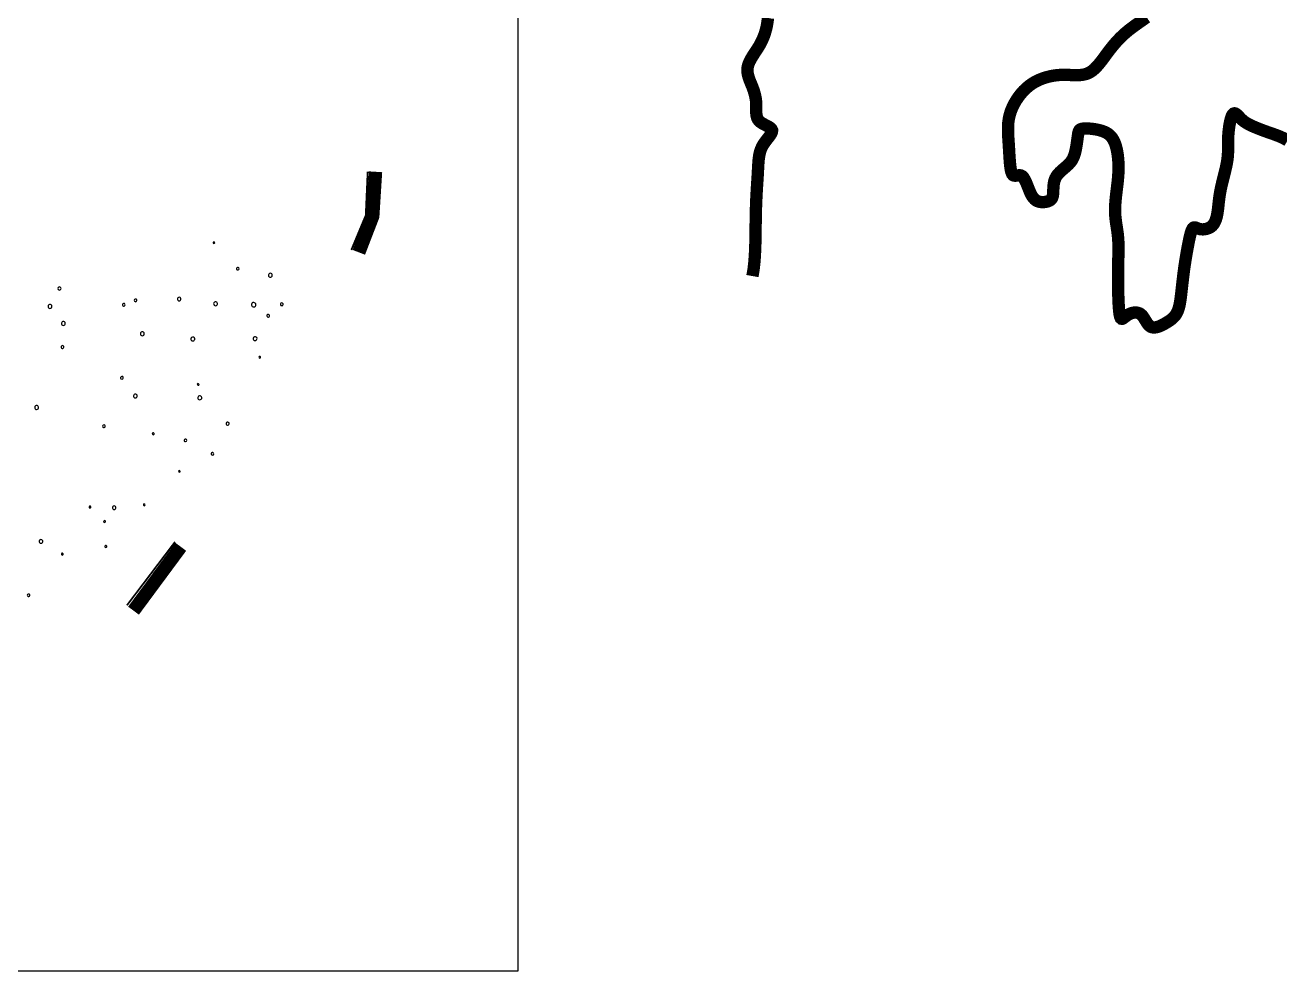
# Model space of a CAD drawing. Extents: x 13573007 to 22079938, y 2388446 to 8397471.
# Drawn here: x 14716112 to 16551372, y 2388446 to 3772441 of the extents above; entities that cross this region are included whole.
import ezdxf

# ---------------------------------------------------------------- set-up
doc = ezdxf.new("R2010")
doc.units = 0
doc.header["$MEASUREMENT"] = 0
doc.linetypes.add('ACAD_ISO10W100', pattern=[18.5, 12, -3, 0.5, -3])
for name, color, linetype in [('BOUNDY', 13, 'CONTINUOUS'), ('TUKUANG', 7, 'CONTINUOUS'), ('海岸线', 5, 'CONTINUOUS'), ('边界', 7, 'CONTINUOUS')]:
    doc.layers.add(name, color=color, linetype=linetype)

msp = doc.modelspace()

# ---------------------------------------------------------------- linework, layer by layer
at = {"layer": 'BOUNDY', "linetype": 'Continuous', "ltscale": 5, "const_width": 18050, "flags": 128}
for points in [[(15802518, 3782496), (15802178, 3778988), (15801685, 3775436), (15801048, 3771842), (15800269, 3768208), (15799338, 3764538), (15798239, 3760834), (15796959, 3757097), (15795482, 3753332), (15793794, 3749539), (15791880, 3745721), (15789725, 3741882), (15787336, 3738023), (15784804, 3734153), (15782243, 3730277), (15779765, 3726404), (15777484, 3722541), (15775513, 3718695), (15773964, 3714873), (15772951, 3711083), (15772551, 3707332), (15772702, 3703623), (15773305, 3699958), (15774261, 3696339), (15775474, 3692770), (15776843, 3689252), (15778272, 3685788), (15779661, 3682380), (15780928, 3679029), (15782052, 3675725), (15783029, 3672455), (15783854, 3669207), (15784522, 3665969), (15785027, 3662729), (15785365, 3659474), (15785532, 3656191), (15785539, 3652879), (15785476, 3649572), (15785447, 3646314), (15785558, 3643149), (15785915, 3640122), (15786623, 3637276), (15787788, 3634657), (15789516, 3632307), (15791858, 3630252), (15794649, 3628438), (15797672, 3626790), (15800707, 3625236), (15803536, 3623701), (15805939, 3622113), (15807699, 3620397), (15808596, 3618479), (15808482, 3616301), (15807482, 3613860), (15805795, 3611169), (15803616, 3608239), (15801143, 3605084), (15798571, 3601715), (15796097, 3598145), (15793919, 3594385), (15792187, 3590444), (15790875, 3586309), (15789912, 3581963), (15789227, 3577389), (15788749, 3572569), (15788405, 3567486), (15788125, 3562123), (15787838, 3556464), (15787488, 3550481), (15787083, 3544112), (15786646, 3537287), (15786200, 3529934), (15785769, 3521982), (15785376, 3513360), (15785045, 3503996), (15784798, 3493820), (15784642, 3482819), (15784514, 3471222), (15784335, 3459315), (15784025, 3447387), (15783503, 3435723), (15782690, 3424612), (15781505, 3414341), (15779870, 3405196)], [(16562577, 3603559), (16559326, 3605489), (16556025, 3607216), (16552685, 3608770), (16549315, 3610185), (16545926, 3611492), (16542527, 3612722), (16539128, 3613908), (16535738, 3615082), (16532370, 3616270), (16529042, 3617472), (16525772, 3618684), (16522581, 3619901), (16519488, 3621118), (16516514, 3622330), (16513676, 3623532), (16510996, 3624720), (16508487, 3625892), (16506138, 3627067), (16503931, 3628266), (16501849, 3629512), (16499876, 3630827), (16497993, 3632233), (16496184, 3633751), (16494432, 3635405), (16492722, 3637187), (16491057, 3638980), (16489441, 3640635), (16487879, 3642005), (16486376, 3642942), (16484937, 3643301), (16483567, 3642933), (16482270, 3641690), (16481054, 3639479), (16479928, 3636410), (16478905, 3632649), (16477998, 3628360), (16477219, 3623708), (16476580, 3618857), (16476093, 3613971), (16475770, 3609216), (16475613, 3604715), (16475574, 3600430), (16475593, 3596282), (16475613, 3592193), (16475574, 3588085), (16475417, 3583878), (16475082, 3579495), (16474512, 3574856), (16473668, 3569910), (16472592, 3564708), (16471350, 3559329), (16470004, 3553853), (16468619, 3548356), (16467259, 3542919), (16465987, 3537619), (16464867, 3532535), (16463947, 3527728), (16463206, 3523192), (16462608, 3518901), (16462115, 3514831), (16461691, 3510957), (16461299, 3507256), (16460903, 3503701), (16460464, 3500270), (16459949, 3496945), (16459334, 3493746), (16458595, 3490698), (16457712, 3487830), (16456661, 3485168), (16455422, 3482740), (16453971, 3480571), (16452286, 3478690), (16450360, 3477117), (16448237, 3475845), (16445976, 3474864), (16443637, 3474159), (16441278, 3473720), (16438959, 3473534), (16436738, 3473589), (16434674, 3473871), (16432812, 3474355), (16431145, 3474952), (16429650, 3475558), (16428305, 3476071), (16427087, 3476388), (16425975, 3476405), (16424947, 3476020), (16423980, 3475128), (16423055, 3473656), (16422165, 3471636), (16421304, 3469129), (16420468, 3466198), (16419651, 3462904), (16418849, 3459307), (16418057, 3455470), (16417270, 3451454), (16416485, 3447312), (16415704, 3443067), (16414933, 3438733), (16414177, 3434326), (16413441, 3429860), (16412729, 3425350), (16412047, 3420810), (16411399, 3416256), (16410789, 3411701), (16410213, 3407158), (16409667, 3402640), (16409145, 3398159), (16408643, 3393727), (16408156, 3389356), (16407678, 3385059), (16407206, 3380848), (16406730, 3376737), (16406229, 3372746), (16405680, 3368897), (16405056, 3365213), (16404335, 3361716), (16403490, 3358427), (16402499, 3355369), (16401335, 3352564), (16399979, 3350024), (16398429, 3347722), (16396687, 3345622), (16394756, 3343686), (16392638, 3341878), (16390336, 3340160), (16387853, 3338497), (16385189, 3336851), (16382359, 3335207), (16379410, 3333636), (16376403, 3332232), (16373395, 3331089), (16370446, 3330299), (16367616, 3329956), (16364962, 3330154), (16362544, 3330984), (16360400, 3332498), (16358482, 3334572), (16356721, 3337039), (16355048, 3339732), (16353395, 3342483), (16351693, 3345126), (16349873, 3347495), (16347867, 3349421), (16345626, 3350776), (16343192, 3351575), (16340624, 3351874), (16337986, 3351726), (16335337, 3351185), (16332740, 3350305), (16330257, 3349141), (16327947, 3347745), (16325862, 3346202), (16323999, 3344711), (16322349, 3343499), (16320897, 3342796), (16319632, 3342829), (16318541, 3343827), (16317613, 3346018), (16316834, 3349631), (16316194, 3354807), (16315681, 3361337), (16315286, 3368929), (16315000, 3377287), (16314811, 3386115), (16314711, 3395121), (16314690, 3404009), (16314738, 3412484), (16314841, 3420314), (16314974, 3427507), (16315106, 3434136), (16315209, 3440271), (16315254, 3445984), (16315209, 3451346), (16315047, 3456428), (16314738, 3461301), (16314265, 3466030), (16313666, 3470657), (16312994, 3475214), (16312300, 3479738), (16311635, 3484261), (16311052, 3488819), (16310601, 3493445), (16310334, 3498175), (16310289, 3503030), (16310443, 3507983), (16310758, 3512994), (16311199, 3518026), (16311729, 3523038), (16312310, 3527991), (16312906, 3532846), (16313480, 3537563), (16313999, 3542116), (16314449, 3546526), (16314821, 3550828), (16315105, 3555057), (16315290, 3559247), (16315367, 3563431), (16315326, 3567645), (16315157, 3571923), (16314851, 3576283), (16314397, 3580677), (16313786, 3585041), (16313008, 3589312), (16312053, 3593426), (16310911, 3597320), (16309573, 3600928), (16308028, 3604188), (16306269, 3607051), (16304300, 3609537), (16302123, 3611679), (16299746, 3613511), (16297171, 3615068), (16294405, 3616385), (16291453, 3617496), (16288318, 3618434), (16285019, 3619230), (16281622, 3619888), (16278204, 3620408), (16274846, 3620791), (16271626, 3621037), (16268622, 3621145), (16265912, 3621116), (16263576, 3620949), (16261669, 3620638), (16260156, 3620150), (16258976, 3619446), (16258072, 3618487), (16257384, 3617233), (16256853, 3615645), (16256421, 3613684), (16256028, 3611311), (16255623, 3608509), (16255189, 3605353), (16254716, 3601942), (16254193, 3598374), (16253612, 3594747), (16252961, 3591159), (16252232, 3587708), (16251415, 3584494), (16250499, 3581589), (16249475, 3578974), (16248334, 3576605), (16247064, 3574437), (16245657, 3572426), (16244102, 3570528), (16242390, 3568699), (16240512, 3566895), (16238468, 3565076), (16236308, 3563228), (16234095, 3561341), (16231889, 3559405), (16229751, 3557409), (16227744, 3555345), (16225929, 3553203), (16224366, 3550972), (16223102, 3548648), (16222116, 3546251), (16221370, 3543805), (16220828, 3541334), (16220453, 3538863), (16220209, 3536417), (16220058, 3534020), (16219963, 3531697), (16219888, 3529469), (16219796, 3527349), (16219650, 3525347), (16219413, 3523473), (16219048, 3521737), (16218518, 3520147), (16217787, 3518715), (16216818, 3517450), (16215586, 3516359), (16214118, 3515443), (16212454, 3514699), (16210632, 3514124), (16208693, 3513716), (16206675, 3513472), (16204617, 3513391), (16202560, 3513469), (16200536, 3513714), (16198553, 3514170), (16196615, 3514891), (16194723, 3515931), (16192881, 3517344), (16191090, 3519185), (16189353, 3521507), (16187673, 3524364), (16186047, 3527768), (16184459, 3531562), (16182885, 3535548), (16181304, 3539527), (16179693, 3543300), (16178031, 3546667), (16176295, 3549430), (16174463, 3551391), (16172525, 3552428), (16170518, 3552736), (16168492, 3552588), (16166495, 3552255), (16164577, 3552011), (16162787, 3552127), (16161173, 3552877), (16159786, 3554533), (16158658, 3557294), (16157764, 3561064), (16157062, 3565674), (16156509, 3570954), (16156065, 3576735), (16155687, 3582847), (16155334, 3589121), (16154963, 3595388), (16154553, 3601510), (16154157, 3607478), (16153850, 3613313), (16153705, 3619037), (16153796, 3624673), (16154196, 3630242), (16154980, 3635768), (16156221, 3641271), (16157971, 3646761), (16160198, 3652192), (16162848, 3657505), (16165866, 3662641), (16169199, 3667542), (16172792, 3672148), (16176592, 3676401), (16180544, 3680240), (16184598, 3683625), (16188721, 3686572), (16192884, 3689116), (16197056, 3691292), (16201208, 3693134), (16205312, 3694677), (16209337, 3695955), (16213253, 3697001), (16217043, 3697848), (16220726, 3698514), (16224336, 3699012), (16227905, 3699358), (16231463, 3699567), (16235044, 3699653), (16238678, 3699631), (16242399, 3699516), (16246226, 3699334), (16250137, 3699162), (16254097, 3699088), (16258072, 3699201), (16262027, 3699589), (16265929, 3700340), (16269741, 3701544), (16273431, 3703287), (16276974, 3705629), (16280386, 3708515), (16283696, 3711857), (16286929, 3715569), (16290113, 3719567), (16293275, 3723763), (16296442, 3728073), (16299641, 3732409), (16302901, 3736701), (16306259, 3740937), (16309754, 3745118), (16313427, 3749248), (16317316, 3753329), (16321460, 3757364), (16325900, 3761354), (16330673, 3765302), (16335783, 3769206), (16341085, 3773041), (16346397, 3776778), (16351536, 3780387), (16356322, 3783839)]]:
    msp.add_lwpolyline(points, dxfattribs=at)
at = {"layer": 'BOUNDY', "linetype": 'Continuous', "const_width": 19656}
for points in [[(15204159, 3439934), (15224518, 3492781), (15228598, 3557796)], [(14874703, 2915595), (14943827, 3009073)]]:
    msp.add_lwpolyline(points, dxfattribs=at)
at = {"layer": 'TUKUANG'}
msp.add_lwpolyline([(13573007, 2388446), (15437310, 2388446), (15437310, 4175276), (13573007, 4175276)], close=True, dxfattribs=at)
at = {"layer": '海岸线', "color": 5}
for points in [[(14993671, 3453990), (14993159, 3455018), (14992030, 3455229), (14991182, 3454455), (14991289, 3453311), (14992266, 3452707), (14993336, 3453123), (14993671, 3453990)], [(15029097, 3415989), (15028741, 3417105), (15027806, 3417811), (15026635, 3417847), (15025658, 3417199), (15025236, 3416107), (15025522, 3414970), (15026412, 3414209), (15027579, 3414101), (15028593, 3414688), (15029097, 3415989)], [(15077403, 3405039), (15077704, 3406182), (15077520, 3407350), (15076882, 3408345), (15075899, 3409001), (15074735, 3409206), (15073586, 3408927), (15072647, 3408209), (15072074, 3407175), (15071966, 3405998), (15072339, 3404877), (15073131, 3403999), (15074209, 3403514), (15075391, 3403503), (15076478, 3403967), (15077403, 3405039)], [(14764374, 3385716), (14765254, 3384934), (14766405, 3384684), (14767531, 3385031), (14768341, 3385885), (14768629, 3387027), (14768319, 3388163), (14767492, 3389001), (14766361, 3389326), (14765215, 3389054), (14764350, 3388255), (14763988, 3387135), (14764374, 3385716)], [(14753842, 3358149), (14754769, 3358884), (14755322, 3359928), (14755409, 3361107), (14755016, 3362222), (14754208, 3363084), (14753121, 3363550), (14751939, 3363540), (14750861, 3363056), (14750067, 3362180), (14749693, 3361058), (14749800, 3359881), (14750371, 3358846), (14751310, 3358128), (14752458, 3357847), (14753842, 3358149)], [(14860988, 3361241), (14861948, 3361917), (14862374, 3363010), (14862127, 3364157), (14861288, 3364978), (14860135, 3365199), (14859052, 3364748), (14858398, 3363773), (14858390, 3362600), (14859030, 3361616), (14860107, 3361150), (14860988, 3361241)], [(14879667, 3369614), (14879312, 3370731), (14878376, 3371437), (14877205, 3371472), (14876229, 3370825), (14875806, 3369732), (14876092, 3368596), (14876983, 3367834), (14878150, 3367727), (14879164, 3368314), (14879667, 3369614)], [(14944076, 3370902), (14944101, 3372082), (14943611, 3373157), (14942705, 3373913), (14941560, 3374201), (14940403, 3373965), (14939463, 3373251), (14938926, 3372200), (14938897, 3371019), (14939383, 3369943), (14940287, 3369184), (14941430, 3368891), (14942588, 3369124), (14943530, 3369835), (14944076, 3370902)], [(14996000, 3362148), (14996926, 3362883), (14997480, 3363927), (14997567, 3365106), (14997174, 3366221), (14996365, 3367083), (14995279, 3367549), (14994097, 3367539), (14993018, 3367055), (14992225, 3366179), (14991851, 3365057), (14991958, 3363880), (14992529, 3362845), (14993468, 3362127), (14994616, 3361846), (14996000, 3362148)], [(15049708, 3359953), (15050891, 3359933), (15052005, 3360335), (15052904, 3361106), (15053471, 3362145), (15053633, 3363318), (15053368, 3364472), (15052711, 3365457), (15051748, 3366146), (15050603, 3366448), (15049425, 3366324), (15048368, 3365791), (15047569, 3364917), (15047131, 3363817), (15047112, 3362633), (15047514, 3361520), (15048285, 3360621), (15049708, 3359953)], [(15090929, 3361885), (15092103, 3361850), (15093100, 3362469), (15093591, 3363535), (15093412, 3364695), (15092622, 3365563), (15091485, 3365852), (15090377, 3365465), (15089666, 3364531), (15089589, 3363360), (15090170, 3362341), (15090929, 3361885)], [(15073539, 3346427), (15073574, 3347600), (15072955, 3348597), (15071889, 3349088), (15070729, 3348909), (15069861, 3348119), (15069572, 3346982), (15069959, 3345874), (15070893, 3345163), (15072064, 3345086), (15073083, 3345667), (15073539, 3346427)], [(14773393, 3333267), (14774319, 3334002), (14774872, 3335046), (14774960, 3336225), (14774566, 3337339), (14773758, 3338202), (14772671, 3338668), (14771489, 3338658), (14770411, 3338174), (14769618, 3337297), (14769243, 3336176), (14769351, 3334999), (14769922, 3333964), (14770860, 3333246), (14772008, 3332965), (14773393, 3333267)], [(14888917, 3318160), (14889844, 3318894), (14890397, 3319939), (14890484, 3321118), (14890091, 3322232), (14889283, 3323095), (14888196, 3323561), (14887014, 3323551), (14885936, 3323067), (14885143, 3322190), (14884768, 3321069), (14884875, 3319892), (14885446, 3318857), (14886385, 3318139), (14887533, 3317858), (14888917, 3318160)], [(14962676, 3310607), (14963602, 3311341), (14964155, 3312385), (14964243, 3313564), (14963849, 3314679), (14963041, 3315542), (14961954, 3316007), (14960772, 3315997), (14959694, 3315513), (14958901, 3314637), (14958526, 3313516), (14958634, 3312338), (14959205, 3311303), (14960143, 3310585), (14961291, 3310304), (14962676, 3310607)], [(15053763, 3311051), (15054689, 3311785), (15055242, 3312830), (15055329, 3314009), (15054936, 3315123), (15054128, 3315986), (15053041, 3316451), (15051859, 3316441), (15050781, 3315957), (15049988, 3315081), (15049613, 3313960), (15049720, 3312783), (15050292, 3311748), (15051230, 3311029), (15052378, 3310748), (15053763, 3311051)], [(14770171, 3299408), (14771344, 3299373), (14772342, 3299992), (14772832, 3301058), (14772653, 3302218), (14771864, 3303086), (14770726, 3303375), (14769618, 3302988), (14768908, 3302054), (14768830, 3300883), (14769412, 3299864), (14770171, 3299408)], [(15059369, 3285238), (15060397, 3285750), (15060608, 3286879), (15059834, 3287727), (15058690, 3287621), (15058086, 3286644), (15058502, 3285573), (15059369, 3285238)], [(14858298, 3254260), (14859294, 3254905), (14859785, 3255971), (14859606, 3257131), (14858817, 3258000), (14857679, 3258288), (14856571, 3257902), (14855860, 3256968), (14855783, 3255797), (14856365, 3254777), (14858298, 3254260)], [(14878698, 3227073), (14879624, 3227808), (14880178, 3228852), (14880265, 3230031), (14879871, 3231145), (14879063, 3232008), (14877977, 3232474), (14876795, 3232464), (14875716, 3231980), (14874923, 3231103), (14874549, 3229982), (14874656, 3228805), (14875227, 3227770), (14876166, 3227052), (14877314, 3226771), (14878698, 3227073)], [(14970484, 3246592), (14969972, 3247620), (14968843, 3247831), (14967994, 3247057), (14968101, 3245913), (14969078, 3245309), (14970149, 3245725), (14970484, 3246592)], [(14734292, 3210189), (14735218, 3210923), (14735772, 3211968), (14735859, 3213146), (14735465, 3214261), (14734657, 3215124), (14733571, 3215589), (14732389, 3215579), (14731310, 3215095), (14730517, 3214219), (14730142, 3213098), (14730250, 3211921), (14730821, 3210886), (14731760, 3210167), (14732908, 3209886), (14734292, 3210189)], [(14972895, 3224407), (14973821, 3225142), (14974375, 3226186), (14974462, 3227365), (14974069, 3228480), (14973260, 3229342), (14972174, 3229808), (14970992, 3229798), (14969913, 3229314), (14969120, 3228437), (14968746, 3227316), (14968853, 3226139), (14969424, 3225104), (14970363, 3224386), (14971511, 3224105), (14972895, 3224407)], [(14833292, 3184759), (14833327, 3185932), (14832708, 3186930), (14831642, 3187420), (14830482, 3187241), (14829614, 3186452), (14829325, 3185314), (14829712, 3184206), (14830646, 3183496), (14831817, 3183419), (14832836, 3184000), (14833292, 3184759)], [(14904787, 3173810), (14904845, 3174965), (14904034, 3175791), (14902878, 3175754), (14902122, 3174878), (14902254, 3173728), (14903189, 3173047), (14904324, 3173273), (14904787, 3173810)], [(15014282, 3187980), (15014666, 3189093), (15014454, 3190251), (15013701, 3191157), (15012601, 3191577), (15011436, 3191403), (15010507, 3190680), (15010051, 3189595), (15010186, 3188425), (15010878, 3187472), (15011948, 3186981), (15013122, 3187077), (15014282, 3187980)], [(14952449, 3164792), (14952094, 3165909), (14951159, 3166615), (14949988, 3166651), (14949011, 3166003), (14948588, 3164910), (14948875, 3163774), (14949765, 3163012), (14950932, 3162905), (14951946, 3163492), (14952449, 3164792)], [(14992061, 3145148), (14991706, 3146264), (14990771, 3146970), (14989600, 3147006), (14988623, 3146358), (14988200, 3145265), (14988487, 3144129), (14989377, 3143367), (14990544, 3143260), (14991558, 3143847), (14992061, 3145148)], [(14943110, 3119384), (14942598, 3120412), (14941469, 3120623), (14940621, 3119849), (14940727, 3118705), (14941704, 3118101), (14942775, 3118517), (14943110, 3119384)], [(14812359, 3066568), (14812417, 3067724), (14811607, 3068549), (14810451, 3068512), (14809695, 3067636), (14809827, 3066487), (14810762, 3065806), (14811896, 3066032), (14812359, 3066568)], [(14843755, 3065571), (14844289, 3064518), (14845226, 3063800), (14846382, 3063560), (14847528, 3063844), (14848437, 3064597), (14848930, 3065669), (14848910, 3066850), (14848380, 3067905), (14847445, 3068626), (14846290, 3068870), (14845143, 3068590), (14844231, 3067840), (14843734, 3066769), (14843755, 3065571)], [(14891583, 3070433), (14891071, 3071461), (14889942, 3071672), (14889093, 3070897), (14889200, 3069754), (14890177, 3069150), (14891247, 3069566), (14891583, 3070433)], [(14833614, 3046601), (14832725, 3047341), (14831578, 3047188), (14830914, 3046241), (14831161, 3045111), (14832160, 3044527), (14833266, 3044866), (14833766, 3045909), (14833614, 3046601)], [(14736672, 3016250), (14737206, 3015197), (14738143, 3014480), (14739299, 3014239), (14740445, 3014524), (14741354, 3015276), (14741848, 3016349), (14741827, 3017529), (14741297, 3018584), (14740362, 3019305), (14739207, 3019550), (14738060, 3019270), (14737148, 3018520), (14736651, 3017449), (14736672, 3016250)], [(14835456, 3008984), (14835515, 3010139), (14834704, 3010965), (14833548, 3010928), (14832792, 3010052), (14832924, 3008903), (14833859, 3008221), (14834994, 3008448), (14835456, 3008984)], [(14771781, 2997650), (14771840, 2998806), (14771029, 2999631), (14769873, 2999594), (14769117, 2998718), (14769249, 2997569), (14770184, 2996888), (14771318, 2997114), (14771781, 2997650)], [(14723152, 2938072), (14722797, 2939188), (14721862, 2939894), (14720691, 2939930), (14719714, 2939282), (14719291, 2938189), (14719578, 2937053), (14720468, 2936292), (14721635, 2936185), (14722650, 2936771), (14723152, 2938072)]]:
    msp.add_lwpolyline(points, dxfattribs=at)
at = {"layer": '边界', "linetype": 'ACAD_ISO10W100', "ltscale": 0.5, "const_width": 4000, "flags": 128}
msp.add_lwpolyline([(17123634, 4170139), (17113853, 4160512), (17106132, 4152338), (17100221, 4145406), (17095868, 4139506), (17092823, 4134428), (17090835, 4129961), (17089652, 4125896), (17089026, 4122021), (17088742, 4118161), (17088743, 4114282), (17089006, 4110383), (17089511, 4106464), (17090237, 4102526), (17091164, 4098568), (17092270, 4094591), (17093534, 4090594), (17094931, 4086583), (17096417, 4082590), (17097942, 4078651), (17099457, 4074802), (17100914, 4071081), (17102262, 4067525), (17103453, 4064170), (17104437, 4061053), (17105173, 4058210), (17105646, 4055674), (17105849, 4053477), (17105774, 4051651), (17105414, 4050227), (17104762, 4049238), (17103809, 4048716), (17102550, 4048692), (17100987, 4049184), (17099166, 4050158), (17097143, 4051564), (17094976, 4053353), (17092719, 4055476), (17090431, 4057884), (17088168, 4060527), (17085986, 4063357), (17083924, 4066322), (17081953, 4069358), (17080026, 4072399), (17078096, 4075378), (17076118, 4078230), (17074044, 4080888), (17071827, 4083285), (17069421, 4085356), (17066791, 4087051), (17063946, 4088387), (17060911, 4089400), (17057705, 4090123), (17054352, 4090590), (17050874, 4090836), (17047293, 4090896), (17043631, 4090803), (17039899, 4090589), (17036069, 4090267), (17032102, 4089846), (17027957, 4089337), (17023596, 4088749), (17018980, 4088093), (17014069, 4087378), (17008824, 4086613), (17003225, 4085805), (16997328, 4084937), (16991210, 4083991), (16984947, 4082947), (16978615, 4081785), (16972291, 4080485), (16966050, 4079028), (16959969, 4077395), (16954104, 4075566), (16948430, 4073532), (16942904, 4071281), (16937481, 4068805), (16932117, 4066092), (16926768, 4063135), (16921389, 4059922), (16915937, 4056443), (16910383, 4052705), (16904771, 4048773), (16899159, 4044728), (16893606, 4040652), (16888171, 4036624), (16882912, 4032726), (16877890, 4029040), (16873162, 4025645), (16868768, 4022605), (16864667, 4019907), (16860797, 4017517), (16857096, 4015405), (16853503, 4013539), (16849957, 4011886), (16846396, 4010415), (16842759, 4009094), (16839002, 4007887), (16835155, 4006747), (16831263, 4005621), (16827374, 4004458), (16823534, 4003207), (16819789, 4001817), (16816188, 4000234), (16812775, 3998409), (16809592, 3996302), (16806655, 3993930), (16803973, 3991323), (16801557, 3988509), (16799416, 3985519), (16797560, 3982381), (16795999, 3979126), (16794743, 3975781), (16793793, 3972372), (16793118, 3968897), (16792679, 3965348), (16792436, 3961718), (16792351, 3958000), (16792384, 3954185), (16792495, 3950268), (16792646, 3946240), (16792797, 3942102), (16792908, 3937880), (16792941, 3933608), (16792856, 3929322), (16792613, 3925056), (16792174, 3920844), (16791499, 3916720), (16790549, 3912718), (16789301, 3908867), (16787797, 3905160), (16786097, 3901585), (16784259, 3898131), (16782342, 3894785), (16780406, 3891535), (16778509, 3888368), (16776710, 3885272), (16775053, 3882239), (16773513, 3879275), (16772052, 3876389), (16770630, 3873592), (16769208, 3870893), (16767747, 3868302), (16766207, 3865829), (16764549, 3863483), (16762739, 3861268), (16760762, 3859155), (16758608, 3857112), (16756267, 3855103), (16753729, 3853094), (16750985, 3851050), (16748025, 3848938), (16744839, 3846722), (16741430, 3844379), (16737848, 3841920), (16734158, 3839368), (16730424, 3836744), (16726710, 3834072), (16723079, 3831372), (16719595, 3828668), (16716323, 3825981), (16713318, 3823323), (16710606, 3820671), (16708203, 3817989), (16706127, 3815243), (16704396, 3812399), (16703025, 3809423), (16702033, 3806279), (16701436, 3802934), (16701240, 3799371), (16701403, 3795641), (16701871, 3791812), (16702589, 3787954), (16703504, 3784136), (16704561, 3780425), (16705707, 3776891), (16706888, 3773603), (16708043, 3770601), (16709096, 3767815), (16709961, 3765147), (16710557, 3762499), (16710799, 3759772), (16710603, 3756868), (16709886, 3753689), (16708565, 3750137), (16706586, 3746146), (16704020, 3741775), (16700964, 3737116), (16697521, 3732261), (16693788, 3727302), (16689867, 3722330), (16685857, 3717438), (16681857, 3712718), (16677952, 3708236), (16674159, 3703961), (16670480, 3699837), (16666918, 3695809), (16663473, 3691820), (16660149, 3687814), (16656945, 3683736), (16653866, 3679529), (16650909, 3675154), (16648067, 3670637), (16645329, 3666020), (16642684, 3661348), (16640121, 3656662), (16637630, 3652004), (16635200, 3647419), (16632819, 3642947), (16630481, 3638627), (16628187, 3634469), (16625942, 3630477), (16623751, 3626658), (16621619, 3623015), (16619551, 3619554), (16617551, 3616280), (16615626, 3613197), (16613775, 3610307), (16611989, 3607602), (16610252, 3605069), (16608549, 3602695), (16606866, 3600468), (16605188, 3598377), (16603500, 3596408), (16601787, 3594550), (16600035, 3592802), (16598232, 3591208), (16596365, 3589825), (16594422, 3588710), (16592390, 3587919), (16590258, 3587509), (16588012, 3587535), (16585642, 3588055), (16583137, 3589100), (16580505, 3590596), (16577754, 3592445), (16574896, 3594550), (16571939, 3596812), (16568894, 3599133), (16565770, 3601415), (16562577, 3603559), (16559326, 3605489), (16556025, 3607216), (16552685, 3608770), (16549315, 3610185), (16545926, 3611492), (16542527, 3612722), (16539128, 3613908), (16535738, 3615082), (16532370, 3616270), (16529042, 3617472), (16525772, 3618684), (16522581, 3619901), (16519488, 3621118), (16516514, 3622330), (16513676, 3623532), (16510996, 3624720), (16508487, 3625892), (16506138, 3627067), (16503931, 3628266), (16501849, 3629512), (16499876, 3630827), (16497993, 3632233), (16496184, 3633751), (16494432, 3635405), (16492722, 3637187), (16491057, 3638980), (16489441, 3640635), (16487879, 3642005), (16486376, 3642942), (16484937, 3643301), (16483567, 3642933), (16482270, 3641690), (16481054, 3639479), (16479928, 3636410), (16478905, 3632649), (16477998, 3628360), (16477219, 3623708), (16476580, 3618857), (16476093, 3613971), (16475770, 3609216), (16475613, 3604715), (16475574, 3600430), (16475593, 3596282), (16475613, 3592193), (16475574, 3588085), (16475417, 3583878), (16475082, 3579495), (16474512, 3574856), (16473668, 3569910), (16472592, 3564708), (16471350, 3559329), (16470004, 3553853), (16468619, 3548356), (16467259, 3542919), (16465987, 3537619), (16464867, 3532535), (16463947, 3527728), (16463206, 3523192), (16462608, 3518901), (16462115, 3514831), (16461691, 3510957), (16461299, 3507256), (16460903, 3503701), (16460464, 3500270), (16459949, 3496945), (16459334, 3493746), (16458595, 3490698), (16457712, 3487830), (16456661, 3485168), (16455422, 3482740), (16453971, 3480571), (16452286, 3478690), (16450360, 3477117), (16448237, 3475845), (16445976, 3474864), (16443637, 3474159), (16441278, 3473720), (16438959, 3473534), (16436738, 3473589), (16434674, 3473871), (16432812, 3474355), (16431145, 3474952), (16429650, 3475558), (16428305, 3476071), (16427087, 3476388), (16425975, 3476405), (16424947, 3476020), (16423980, 3475128), (16423055, 3473656), (16422165, 3471636), (16421304, 3469129), (16420468, 3466198), (16419651, 3462904), (16418849, 3459307), (16418057, 3455470), (16417270, 3451454), (16416485, 3447312), (16415704, 3443067), (16414933, 3438733), (16414177, 3434326), (16413441, 3429860), (16412729, 3425350), (16412047, 3420810), (16411399, 3416256), (16410789, 3411701), (16410213, 3407158), (16409667, 3402640), (16409145, 3398159), (16408643, 3393727), (16408156, 3389356), (16407678, 3385059), (16407206, 3380848), (16406730, 3376737), (16406229, 3372746), (16405680, 3368897), (16405056, 3365213), (16404335, 3361716), (16403490, 3358427), (16402499, 3355369), (16401335, 3352564), (16399979, 3350024), (16398429, 3347722), (16396687, 3345622), (16394756, 3343686), (16392638, 3341878), (16390336, 3340160), (16387853, 3338497), (16385189, 3336851), (16382359, 3335207), (16379410, 3333636), (16376403, 3332232), (16373395, 3331089), (16370446, 3330299), (16367616, 3329956), (16364962, 3330154), (16362544, 3330984), (16360400, 3332498), (16358482, 3334572), (16356721, 3337039), (16355048, 3339732), (16353395, 3342483), (16351693, 3345126), (16349873, 3347495), (16347867, 3349421), (16345626, 3350776), (16343192, 3351575), (16340624, 3351874), (16337986, 3351726), (16335337, 3351185), (16332740, 3350305), (16330257, 3349141), (16327947, 3347745), (16325862, 3346202), (16323999, 3344711), (16322349, 3343499), (16320897, 3342796), (16319632, 3342829), (16318541, 3343827), (16317613, 3346018), (16316834, 3349631), (16316194, 3354807), (16315681, 3361337), (16315286, 3368929), (16315000, 3377287), (16314811, 3386115), (16314711, 3395121), (16314690, 3404009), (16314738, 3412484), (16314841, 3420314), (16314974, 3427507), (16315106, 3434136), (16315209, 3440271), (16315254, 3445984), (16315209, 3451346), (16315047, 3456428), (16314738, 3461301), (16314265, 3466030), (16313666, 3470657), (16312994, 3475214), (16312300, 3479738), (16311635, 3484261), (16311052, 3488819), (16310601, 3493445), (16310334, 3498175), (16310289, 3503030), (16310443, 3507983), (16310758, 3512994), (16311199, 3518026), (16311729, 3523038), (16312310, 3527991), (16312906, 3532846), (16313480, 3537563), (16313999, 3542116), (16314449, 3546526), (16314821, 3550828), (16315105, 3555057), (16315290, 3559247), (16315367, 3563431), (16315326, 3567645), (16315157, 3571923), (16314851, 3576283), (16314397, 3580677), (16313786, 3585041), (16313008, 3589312), (16312053, 3593426), (16310911, 3597320), (16309573, 3600928), (16308028, 3604188), (16306269, 3607051), (16304300, 3609537), (16302123, 3611679), (16299746, 3613511), (16297171, 3615068), (16294405, 3616385), (16291453, 3617496), (16288318, 3618434), (16285019, 3619230), (16281622, 3619888), (16278204, 3620408), (16274846, 3620791), (16271626, 3621037), (16268622, 3621145), (16265912, 3621116), (16263576, 3620949), (16261669, 3620638), (16260156, 3620150), (16258976, 3619446), (16258072, 3618487), (16257384, 3617233), (16256853, 3615645), (16256421, 3613684), (16256028, 3611311), (16255623, 3608509), (16255189, 3605353), (16254716, 3601942), (16254193, 3598374), (16253612, 3594747), (16252961, 3591159), (16252232, 3587708), (16251415, 3584494), (16250499, 3581589), (16249475, 3578974), (16248334, 3576605), (16247064, 3574437), (16245657, 3572426), (16244102, 3570528), (16242390, 3568699), (16240512, 3566895), (16238468, 3565076), (16236308, 3563228), (16234095, 3561341), (16231889, 3559405), (16229751, 3557409), (16227744, 3555345), (16225929, 3553203), (16224366, 3550972), (16223102, 3548648), (16222116, 3546251), (16221370, 3543805), (16220828, 3541334), (16220453, 3538863), (16220209, 3536417), (16220058, 3534020), (16219963, 3531697), (16219888, 3529469), (16219796, 3527349), (16219650, 3525347), (16219413, 3523473), (16219048, 3521737), (16218518, 3520147), (16217787, 3518715), (16216818, 3517450), (16215586, 3516359), (16214118, 3515443), (16212454, 3514699), (16210632, 3514124), (16208693, 3513716), (16206675, 3513472), (16204617, 3513391), (16202560, 3513469), (16200536, 3513714), (16198553, 3514170), (16196615, 3514891), (16194723, 3515931), (16192881, 3517344), (16191090, 3519185), (16189353, 3521507), (16187673, 3524364), (16186047, 3527768), (16184459, 3531562), (16182885, 3535548), (16181304, 3539527), (16179693, 3543300), (16178031, 3546667), (16176295, 3549430), (16174463, 3551391), (16172525, 3552428), (16170518, 3552736), (16168492, 3552588), (16166495, 3552255), (16164577, 3552011), (16162787, 3552127), (16161173, 3552877), (16159786, 3554533), (16158658, 3557294), (16157764, 3561064), (16157062, 3565674), (16156509, 3570954), (16156065, 3576735), (16155687, 3582847), (16155334, 3589121), (16154963, 3595388), (16154553, 3601510), (16154157, 3607478), (16153850, 3613313), (16153705, 3619037), (16153796, 3624673), (16154196, 3630242), (16154980, 3635768), (16156221, 3641271), (16157971, 3646761), (16160198, 3652192), (16162848, 3657505), (16165866, 3662641), (16169199, 3667542), (16172792, 3672148), (16176592, 3676401), (16180544, 3680240), (16184598, 3683625), (16188721, 3686572), (16192884, 3689116), (16197056, 3691292), (16201208, 3693134), (16205312, 3694677), (16209337, 3695955), (16213253, 3697001), (16217043, 3697848), (16220726, 3698514), (16224336, 3699012), (16227905, 3699358), (16231463, 3699567), (16235044, 3699653), (16238678, 3699631), (16242399, 3699516), (16246226, 3699334), (16250137, 3699162), (16254097, 3699088), (16258072, 3699201), (16262027, 3699589), (16265929, 3700340), (16269741, 3701544), (16273431, 3703287), (16276974, 3705629), (16280386, 3708515), (16283696, 3711857), (16286929, 3715569), (16290113, 3719567), (16293275, 3723763), (16296442, 3728073), (16299641, 3732409), (16302901, 3736701), (16306259, 3740937), (16309754, 3745118), (16313427, 3749248), (16317316, 3753329), (16321460, 3757364), (16325900, 3761354), (16330673, 3765302), (16335783, 3769206), (16341085, 3773041), (16346397, 3776778), (16351536, 3780387), (16356322, 3783839), (16360572, 3787105), (16364105, 3790154), (16366738, 3792958), (16368337, 3795508), (16368953, 3797881), (16368684, 3800176), (16367629, 3802491), (16365886, 3804923), (16363553, 3807571), (16360729, 3810534), (16357512, 3813909), (16353979, 3817755), (16350127, 3821975), (16345931, 3826431), (16341367, 3830984), (16336409, 3835498), (16331034, 3839836), (16325216, 3843859), (16318931, 3847431), (16312173, 3850450), (16305004, 3852963), (16297506, 3855054), (16289760, 3856806), (16281846, 3858303), (16273847, 3859628), (16265843, 3860865), (16257915, 3862097), (16250124, 3863394), (16242451, 3864774), (16234857, 3866243), (16227302, 3867806), (16219747, 3869466), (16212153, 3871230), (16204480, 3873102), (16196689, 3875086), (16188757, 3877180), (16180727, 3879345), (16172658, 3881535), (16164608, 3883703), (16156637, 3885801), (16148804, 3887785), (16141167, 3889606), (16133785, 3891219), (16126701, 3892595), (16119883, 3893780), (16113284, 3894839), (16106857, 3895838), (16100554, 3896840), (16094326, 3897910), (16088127, 3899114), (16081909, 3900515), (16075642, 3902163), (16069368, 3904042), (16063150, 3906122), (16057048, 3908370), (16051122, 3910755), (16045435, 3913247), (16040046, 3915814), (16035017, 3918424), (16030404, 3921059), (16026243, 3923746), (16022564, 3926526), (16019399, 3929439), (16016779, 3932525), (16014734, 3935825), (16013296, 3939378), (16012495, 3943224), (16012337, 3947400), (16012725, 3951922), (16013535, 3956803), (16014645, 3962054), (16015931, 3967689), (16017272, 3973718), (16018544, 3980155), (16019625, 3987012), (16020413, 3994277), (16020902, 4001839), (16021106, 4009562), (16021040, 4017313), (16020718, 4024956), (16020155, 4032355), (16019367, 4039377), (16018366, 4045885), (16017168, 4051767), (16015778, 4056993), (16014202, 4061556), (16012443, 4065448), (16010508, 4068663), (16008400, 4071193), (16006126, 4073031), (16003689, 4074169), (16001094, 4074623), (15998339, 4074497), (15995422, 4073919), (15992340, 4073017), (15989091, 4071919), (15985673, 4070752), (15982083, 4069643), (15978318, 4068722), (15974388, 4068099), (15970347, 4067822), (15966262, 4067923), (15962199, 4068434), (15958224, 4069387), (15954405, 4070814), (15950806, 4072746), (15947495, 4075217), (15944522, 4078235), (15941870, 4081721), (15939508, 4085577), (15937404, 4089699), (15935527, 4093989), (15933843, 4098345), (15932322, 4102666), (15930931, 4106853), (15929638, 4110811), (15928415, 4114477), (15927230, 4117795), (15926056, 4120707), (15924861, 4123158), (15923618, 4125090), (15922296, 4126449), (15920866, 4127176), (15919305, 4127242), (15917616, 4126727), (15915809, 4125736), (15913894, 4124373), (15911881, 4122746), (15909779, 4120959), (15907599, 4119118), (15905350, 4117329), (15903043, 4115682), (15900694, 4114215), (15898321, 4112950), (15895941, 4111908), (15893570, 4111111), (15891226, 4110582), (15888927, 4110342), (15886689, 4110415), (15884530, 4110815), (15882472, 4111534), (15880537, 4112558), (15878747, 4113872), (15877124, 4115460), (15875690, 4117309), (15874468, 4119403), (15873479, 4121728), (15872733, 4124264), (15872194, 4126971), (15871811, 4129802), (15871535, 4132713), (15871317, 4135658), (15871106, 4138590), (15870854, 4141466), (15870511, 4144238), (15870036, 4146871), (15869420, 4149366), (15868666, 4151732), (15867773, 4153981), (15866742, 4156121), (15865575, 4158163), (15864272, 4160118), (15862833, 4161995), (15861262, 4163798), (15859574, 4165505), (15857785, 4167088), (15855912, 4168518), (15853971, 4169767), (15851980, 4170806), (15849955, 4171608), (15847914, 4172143), (15845879, 4172389), (15843903, 4172340), (15842046, 4171996), (15840365, 4171358), (15838920, 4170425), (15837770, 4169197), (15836974, 4167675), (15836591, 4165858), (15836647, 4163757), (15837036, 4161422), (15837623, 4158916), (15838268, 4156299), (15838835, 4153633), (15839186, 4150979), (15839182, 4148399), (15838688, 4145954), (15837598, 4143687), (15835942, 4141565), (15833786, 4139535), (15831192, 4137548), (15828224, 4135550), (15824947, 4133492), (15821424, 4131320), (15817720, 4128984), (15813897, 4126443), (15810018, 4123700), (15806143, 4120771), (15802335, 4117670), (15798654, 4114412), (15795163, 4111012), (15791923, 4107484), (15788994, 4103843), (15786436, 4100100), (15784296, 4096258), (15782618, 4092312), (15781446, 4088260), (15780824, 4084101), (15780797, 4079831), (15781409, 4075448), (15782704, 4070949), (15784705, 4066340), (15787353, 4061655), (15790565, 4056936), (15794262, 4052224), (15798362, 4047561), (15802784, 4042989), (15807446, 4038550), (15812268, 4034285), (15817174, 4030230), (15822103, 4026395), (15827004, 4022787), (15831821, 4019409), (15836500, 4016268), (15840988, 4013366), (15845229, 4010711), (15849172, 4008305), (15852769, 4006143), (15856016, 4004171), (15858913, 4002321), (15861464, 4000527), (15863671, 3998724), (15865536, 3996844), (15867063, 3994822), (15868252, 3992592), (15869118, 3990105), (15869710, 3987390), (15870091, 3984493), (15870323, 3981462), (15870466, 3978341), (15870582, 3975179), (15870732, 3972022), (15870978, 3968917), (15871353, 3965908), (15871778, 3963031), (15872143, 3960321), (15872341, 3957813), (15872264, 3955540), (15871804, 3953538), (15870852, 3951839), (15869301, 3950480), (15867076, 3949483), (15864239, 3948830), (15860886, 3948491), (15857113, 3948437), (15853016, 3948639), (15848690, 3949066), (15844231, 3949689), (15839736, 3950480), (15835291, 3951400), (15830949, 3952375), (15826755, 3953327), (15822752, 3954173), (15818985, 3954832), (15815499, 3955223), (15812336, 3955266), (15809542, 3954880), (15807128, 3954005), (15804972, 3952673), (15802919, 3950939), (15800815, 3948856), (15798504, 3946479), (15795831, 3943861), (15792643, 3941056), (15788784, 3938119), (15784160, 3935100), (15778916, 3932036), (15773260, 3928963), (15767397, 3925915), (15761534, 3922925), (15755878, 3920029), (15750634, 3917260), (15746010, 3914654), (15742164, 3912224), (15739068, 3909910), (15736645, 3907630), (15734818, 3905304), (15733513, 3902850), (15732653, 3900187), (15732161, 3897235), (15731962, 3893912), (15731990, 3890170), (15732230, 3886092), (15732676, 3881796), (15733322, 3877397), (15734165, 3873011), (15735197, 3868756), (15736416, 3864747), (15737815, 3861101), (15739393, 3857902), (15741166, 3855106), (15743155, 3852639), (15745380, 3850423), (15747860, 3848385), (15750615, 3846448), (15753666, 3844536), (15757033, 3842574), (15760717, 3840501), (15764640, 3838311), (15768707, 3836011), (15772822, 3833611), (15776889, 3831119), (15780811, 3828543), (15784493, 3825891), (15787838, 3823172), (15790772, 3820393), (15793303, 3817555), (15795460, 3814657), (15797274, 3811701), (15798773, 3808686), (15799986, 3805612), (15800945, 3802480), (15801677, 3799288), (15802209, 3796038), (15802552, 3792731), (15802713, 3789370), (15802699, 3785958), (15802518, 3782496), (15802178, 3778988), (15801685, 3775436), (15801048, 3771842), (15800269, 3768208), (15799338, 3764538), (15798239, 3760834), (15796959, 3757097), (15795482, 3753332), (15793794, 3749539), (15791880, 3745721), (15789725, 3741882), (15787336, 3738023), (15784804, 3734153), (15782243, 3730277), (15779765, 3726404), (15777484, 3722541), (15775513, 3718695), (15773964, 3714873), (15772951, 3711083), (15772551, 3707332), (15772702, 3703623), (15773305, 3699958), (15774261, 3696339), (15775474, 3692770), (15776843, 3689252), (15778272, 3685788), (15779661, 3682380), (15780928, 3679029), (15782052, 3675725), (15783029, 3672455), (15783854, 3669207), (15784522, 3665969), (15785027, 3662729), (15785365, 3659474), (15785532, 3656191), (15785539, 3652879), (15785476, 3649572), (15785447, 3646314), (15785558, 3643149), (15785915, 3640122), (15786623, 3637276), (15787788, 3634657), (15789516, 3632307), (15791858, 3630252), (15794649, 3628438), (15797672, 3626790), (15800707, 3625236), (15803536, 3623701), (15805939, 3622113), (15807699, 3620397), (15808596, 3618479), (15808482, 3616301), (15807482, 3613860), (15805795, 3611169), (15803616, 3608239), (15801143, 3605084), (15798571, 3601715), (15796097, 3598145), (15793919, 3594385), (15792187, 3590444), (15790875, 3586309), (15789912, 3581963), (15789227, 3577389), (15788749, 3572569), (15788405, 3567486), (15788125, 3562123), (15787838, 3556464), (15787488, 3550481), (15787083, 3544112), (15786646, 3537287), (15786200, 3529934), (15785769, 3521982), (15785376, 3513360), (15785045, 3503996), (15784798, 3493820), (15784642, 3482819), (15784514, 3471222), (15784335, 3459315), (15784025, 3447387), (15783503, 3435723), (15782690, 3424612), (15781505, 3414341), (15779870, 3405196)], dxfattribs=at)
at = {"layer": '边界', "linetype": 'ACAD_ISO10W100', "ltscale": 0.3, "const_width": 2614}
for points in [[(15193233, 3443384), (15214341, 3494004), (15217156, 3557982)], [(14865077, 2923479), (14935437, 3016282)]]:
    msp.add_lwpolyline(points, dxfattribs=at)

doc.saveas('drawing.dxf')
